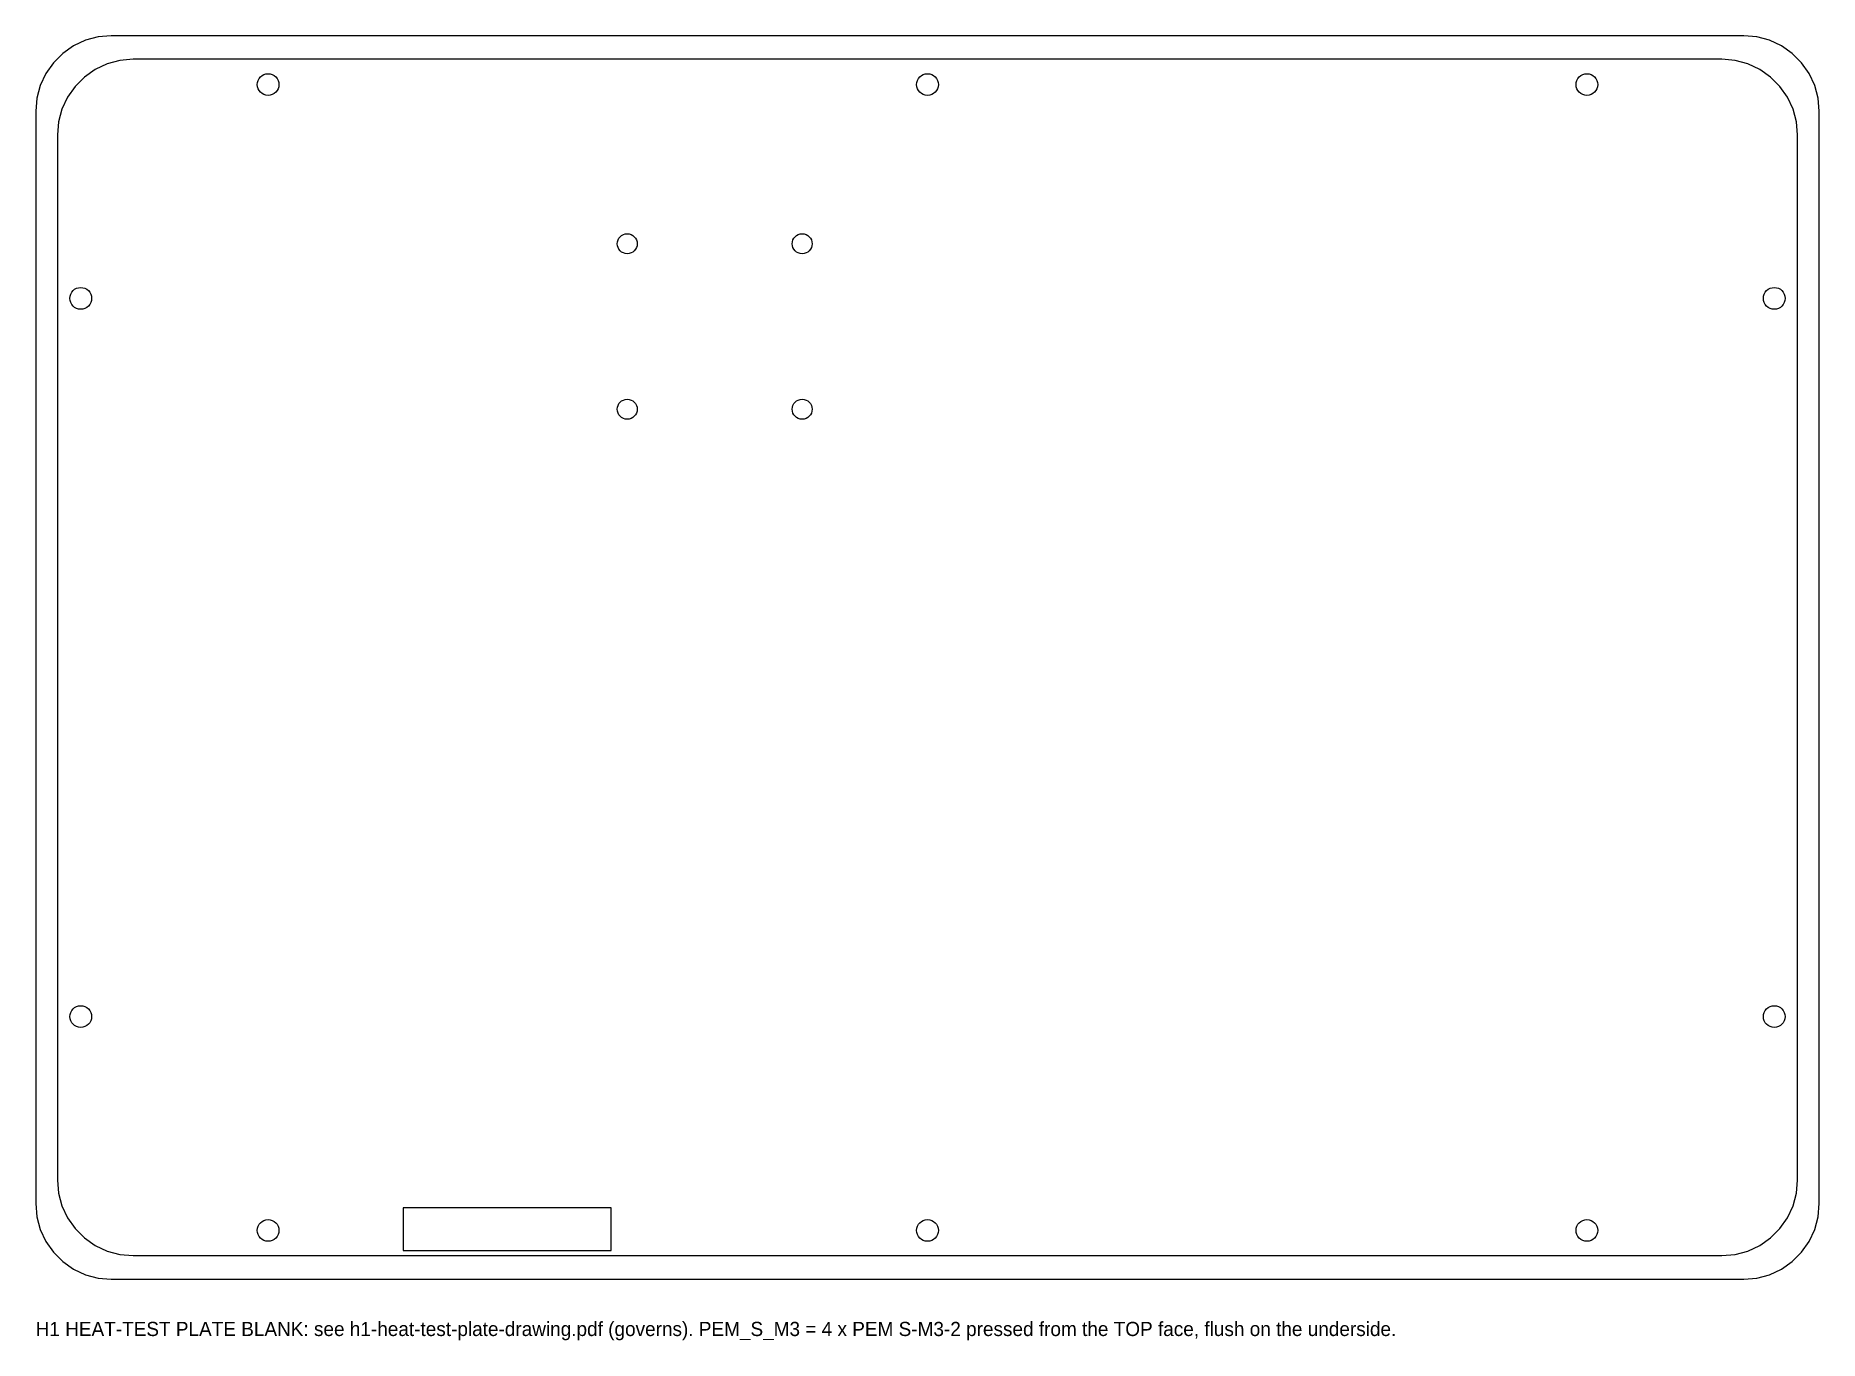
# Model space of a CAD drawing. Header units: millimetres. Extents: x -189 to 189, y -144 to 132.
import ezdxf

# ---------------------------------------------------------------- set-up
doc = ezdxf.new("R2010")
doc.units = ezdxf.units.MM
for name, color, linetype in [('INFO', 7, 'Continuous'), ('OUTLINE', 7, 'Continuous'), ('PEM_S_M3', 7, 'Continuous'), ('REBATE_2MM_TOP', 7, 'Continuous'), ('RELIEF_0.8MM_UNDERSIDE', 7, 'Continuous'), ('THROUGH', 7, 'Continuous')]:
    doc.layers.add(name, color=color, linetype=linetype)

msp = doc.modelspace()

# ---------------------------------------------------------------- linework, layer by layer
at = {"layer": 'OUTLINE'}
msp.add_lwpolyline([(188.6, 115.5), (188.36, 118.28), (187.64, 120.97), (186.46, 123.5), (184.86, 125.78), (182.88, 127.76), (180.6, 129.36), (178.07, 130.54), (175.38, 131.26), (172.6, 131.5), (-172.6, 131.5), (-175.38, 131.26), (-178.07, 130.54), (-180.6, 129.36), (-182.88, 127.76), (-184.86, 125.78), (-186.46, 123.5), (-187.64, 120.97), (-188.36, 118.28), (-188.6, 115.5), (-188.6, -115.5), (-188.36, -118.28), (-187.64, -120.97), (-186.46, -123.5), (-184.86, -125.78), (-182.88, -127.76), (-180.6, -129.36), (-178.07, -130.54), (-175.38, -131.26), (-172.6, -131.5), (172.6, -131.5), (175.38, -131.26), (178.07, -130.54), (180.6, -129.36), (182.88, -127.76), (184.86, -125.78), (186.46, -123.5), (187.64, -120.97), (188.36, -118.28), (188.6, -115.5)], close=True, dxfattribs=at)
at = {"layer": 'PEM_S_M3'}
for centre in [(-63.5, 87.5), (-26.5, 87.5), (-63.5, 52.5), (-26.5, 52.5)]:
    msp.add_circle(centre, 2.11, dxfattribs=at)
at = {"layer": 'REBATE_2MM_TOP'}
msp.add_lwpolyline([(184, 110.5), (183.76, 113.28), (183.04, 115.97), (181.86, 118.5), (180.26, 120.78), (178.28, 122.76), (176, 124.36), (173.47, 125.54), (170.78, 126.26), (168, 126.5), (-168, 126.5), (-170.78, 126.26), (-173.47, 125.54), (-176, 124.36), (-178.28, 122.76), (-180.26, 120.78), (-181.86, 118.5), (-183.04, 115.97), (-183.76, 113.28), (-184, 110.5), (-184, -110.5), (-183.76, -113.28), (-183.04, -115.97), (-181.86, -118.5), (-180.26, -120.78), (-178.28, -122.76), (-176, -124.36), (-173.47, -125.54), (-170.78, -126.26), (-168, -126.5), (168, -126.5), (170.78, -126.26), (173.47, -125.54), (176, -124.36), (178.28, -122.76), (180.26, -120.78), (181.86, -118.5), (183.04, -115.97), (183.76, -113.28), (184, -110.5)], close=True, dxfattribs=at)
at = {"layer": 'RELIEF_0.8MM_UNDERSIDE'}
msp.add_lwpolyline([(-110.9, -125.4), (-66.9, -125.4), (-66.9, -116.4), (-110.9, -116.4)], close=True, dxfattribs=at)
at = {"layer": 'THROUGH'}
for centre in [(-139.45, 121.16), (0, 121.16), (139.45, 121.16), (-179.07, 75.95), (179.07, 75.95), (-179.07, -75.95), (179.07, -75.95), (-139.45, -121.16), (0, -121.16), (139.45, -121.16)]:
    msp.add_circle(centre, 2.3, dxfattribs=at)

# ---------------------------------------------------------------- texts
at = {"layer": 'INFO'}
msp.add_text('H1 HEAT-TEST PLATE BLANK: see h1-heat-test-plate-drawing.pdf (governs). PEM_S_M3 = 4 x PEM S-M3-2 pressed from the TOP face, flush on the underside.', height=3, dxfattribs=at).set_placement((-188.6, -143.5))

doc.saveas('drawing.dxf')
